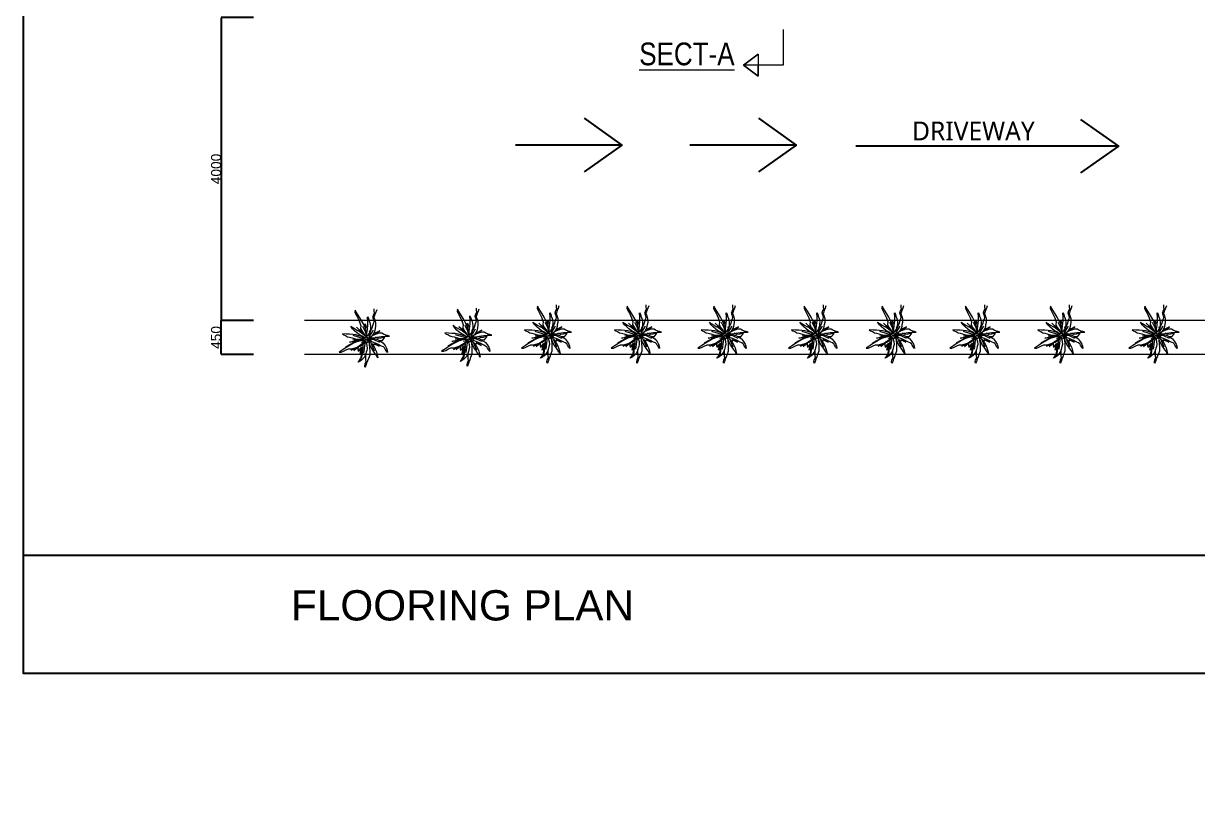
# Model space of a CAD drawing. Header units: millimetres. Extents: x 1926 to 160733, y 10813 to 39285.
# Drawn here: x 32442 to 47957, y 10813 to 21047 of the extents above; entities that cross this region are included whole.
import ezdxf

# ---------------------------------------------------------------- set-up
doc = ezdxf.new("R2010")
doc.units = ezdxf.units.MM
doc.layers.get('Defpoints').update_dxf_attribs({"lineweight": 0})
for name, color, linetype, lineweight in [('FUR', 3, 'Continuous', 0), ('FURNITURE', 7, 'Continuous', 0), ('hatch', 7, 'Continuous', 0), ('SCALE FORMET TEXT', 7, 'Continuous', 0), ('TEXT', 7, 'Continuous', 5), ('TREE', 94, 'Continuous', 0), ('wall', 250, 'Continuous', 0)]:
    doc.layers.add(name, color=color, linetype=linetype, lineweight=lineweight)
doc.styles.get("Standard").update_dxf_attribs({"font": 'arial.ttf'})
doc.styles.add('STYLE2', font='arial.ttf', dxfattribs={"height": 7})
doc.styles.add('style4', font='swissck.ttf')
doc.dimstyles.new('Annotative', dxfattribs={"dimscale": 0, "dimtxt": 2.5, "dimasz": 2.5, "dimexe": 1.25, "dimexo": 0.625, "dimtad": 1, "dimtxsty": 'Standard', "dimcen": 2.5, "dimadec": 0, "dimazin": 0, "dimtfac": 1, "dimtmove": 0, "dimatfit": 3, "dimfxl": 1, "dimarcsym": 0})

# ---------------------------------------------------------------- blocks, each defined once
blk = doc.blocks.new('RETGGER')
at = {"layer": 'TREE', "color": 84}
for p, q in [((97.45, -1887.15), (97.39, -1886)), ((98.72, -1886.53), (98.27, -1887.71)), ((96.8, -1890.33), (96.99, -1889.26)), ((96.86, -1891.11), (96.8, -1890.33)), ((97.4, -1890.14), (96.86, -1891.11)), ((96.99, -1889.26), (97.6, -1888.04)), ((97.81, -1888.9), (97.4, -1890.14)), ((97.6, -1888.04), (97.45, -1887.15)), ((98.27, -1887.71), (97.81, -1888.9)), ((94.49, -1903.06), (94.72, -1904.79)), ((94.72, -1904.79), (94.94, -1906.37)), ((94.91, -1901.99), (97.29, -1902.23)), ((97.29, -1902.23), (100.13, -1903.52)), ((92.99, -1911.67), (93.03, -1910.53)), ((93.03, -1910.53), (93, -1909.59)), ((95.02, -1910.36), (94.33, -1912.2)), ((94.94, -1906.37), (95.02, -1908.24)), ((95.02, -1908.24), (95.02, -1910.36)), ((92.41, -1916), (92.59, -1914.93)), ((92.47, -1916.78), (92.41, -1916)), ((93, -1915.81), (92.47, -1916.78)), ((92.59, -1914.93), (93.21, -1913.71)), ((93.06, -1912.81), (92.99, -1911.67)), ((93.41, -1914.57), (93, -1915.81)), ((93.21, -1913.71), (93.06, -1912.81)), ((93.87, -1913.38), (93.41, -1914.57)), ((94.33, -1912.2), (93.87, -1913.38))]:
    blk.add_line(p, q, dxfattribs=at)
for points in [[(93.24, -1900.5), (93.38, -1899.21), (93.17, -1897.97), (92.59, -1896.06), (91.86, -1894.2), (90.92, -1892.45), (89.82, -1890.65), (88.57, -1888.79), (87.32, -1886.63), (87.22, -1887.76), (87.69, -1888.95), (88.53, -1890.39), (89.63, -1892.75), (90.39, -1894.95), (90.23, -1896.33), (91.15, -1898.14), (92.35, -1899.73), (92.82, -1900.19)], [(95.22, -1901.43), (96.77, -1899.82), (97.59, -1898.43), (97.9, -1897.25), (98.05, -1896.37), (98.36, -1895.11), (98.3, -1893.36), (97.86, -1891.76), (97.39, -1890.77), (96.71, -1889.78), (96.67, -1890.6), (96.93, -1891.21), (97.03, -1891.93), (97.25, -1892.59), (97.08, -1893.38), (96.75, -1894.41), (96.2, -1896.2), (95.67, -1897.29), (95.13, -1898.59), (94.7, -1899.55), (94.79, -1900.68), (94.89, -1901.4)], [(90.58, -1898.19), (88.11, -1895.68), (90.37, -1897.66), (90.24, -1896.88), (91.16, -1898.65)], [(93.06, -1896.28), (92.72, -1893.91), (93.16, -1895.45), (93.25, -1895.19), (93.4, -1895.72)], [(96.8, -1897.2), (95.05, -1900.06)], [(97.68, -1899.23), (100.33, -1897.61), (97.88, -1898.87)], [(92.39, -1901.78), (91.62, -1901.08), (90.71, -1900.64), (89.2, -1900.12), (87.65, -1899.73), (86.08, -1899.52), (84.39, -1899.39), (82.6, -1899.33), (80.61, -1899.13), (81.31, -1899.73), (82.3, -1899.98), (83.35, -1900.67), (84.35, -1900.98), (85.7, -1901.18), (87.91, -1901.94), (89.88, -1902.02), (91.47, -1901.99), (91.99, -1901.91)], [(89.43, -1902.72), (86.99, -1903.54), (82.44, -1905.94), (83.92, -1905.32), (87.43, -1903.5), (89.59, -1902.62)], [(89.18, -1902.77), (84.34, -1903.59), (88.72, -1902.6), (86.12, -1902.3), (89.36, -1902.37)], [(86.07, -1899.92), (92.22, -1901.77)], [(92.16, -1902.17), (89.24, -1902.8)], [(92.22, -1902.12), (90.01, -1902.26), (89.25, -1902.37)], [(92.31, -1903.4), (89.73, -1905.89), (90.65, -1905.17), (90.35, -1905.57), (91.35, -1904.63), (92.14, -1903.59)], [(90.61, -1903.49), (92.94, -1902.76)], [(92.61, -1903.22), (91.93, -1904.66)], [(93.31, -1904.33), (93.65, -1903.41), (93.98, -1903.79), (94.49, -1903.06)], [(95.3, -1901.62), (97.54, -1901.7), (99.08, -1902.13), (100.13, -1902.76), (100.85, -1903.28), (101.95, -1903.98), (103.12, -1905.27), (103.92, -1906.73), (104.27, -1907.76), (104.48, -1908.95), (103.88, -1908.39), (103.64, -1907.77), (103.21, -1907.19), (102.91, -1906.56), (102.24, -1906.1), (101.28, -1905.6), (99.64, -1904.7), (98.5, -1904.28), (97.21, -1903.72), (96.23, -1903.33), (95.51, -1902.46), (95.09, -1901.88)], [(97.12, -1904.24), (99.95, -1905.74), (98.21, -1904.3)], [(101.55, -1902.8), (101.6, -1902.79), (102.14, -1902.12), (102.71, -1901.47), (103.09, -1900.97), (102.38, -1900.99), (102.08, -1901.03), (100.97, -1901.5), (99.54, -1901.61), (98.09, -1901)], [(101.6, -1902.79), (100.89, -1902.93), (100.33, -1902.91)], [(88.59, -1906.34), (86.68, -1907.94), (88.05, -1906.66), (85.27, -1907.84), (88.14, -1906.34), (88.84, -1906)], [(89.58, -1905.32), (88.88, -1906.22), (88.81, -1907.48), (88.96, -1908.36), (89.52, -1907.96), (89.9, -1907.14), (90.35, -1906.57), (90.75, -1906.33), (91.16, -1906.16), (91.61, -1905.85)], [(91.04, -1906.41), (90.32, -1906.89), (90.3, -1906.9), (89.57, -1908.04), (90.16, -1907.34), (91.09, -1906.42)], [(91.42, -1906.33), (90.67, -1911.73), (89.64, -1912.98), (90.21, -1912.08), (90.56, -1911.68), (91.14, -1906.71), (91.42, -1906.33)], [(91.02, -1906.88), (90.67, -1908.59), (90.83, -1906.91), (89.92, -1909.96), (90.57, -1906.91)]]:
    blk.add_lwpolyline(points, dxfattribs=at)
at = {"layer": 'TREE', "color": 1}
for points in [[(93.59, -1900), (93.59, -1898.76), (93.79, -1896.78), (94.04, -1894.35), (94.09, -1892.44), (93.9, -1890.12), (94.39, -1891.13), (94.61, -1891.99), (95.1, -1893.15), (95.27, -1894.11), (95.47, -1895.16), (95.43, -1895.86), (95.41, -1897.01), (95.22, -1897.56), (94.95, -1898.39), (94.72, -1898.88), (94.29, -1899.65), (93.79, -1900.42), (93.86, -1899.73), (93.59, -1900)], [(92.57, -1901.54), (91.03, -1900.45), (89.38, -1899.53), (88.25, -1898.68), (87.08, -1897.63), (86, -1896.48), (85.02, -1895.09), (85.5, -1895.39), (86.04, -1895.88), (87.46, -1896.66), (88.67, -1897.38), (89.81, -1897.95), (90.93, -1898.78), (91.77, -1899.55), (92.38, -1900.23), (92.69, -1900.52), (92.84, -1900.68), (93.16, -1901.43), (92.42, -1900.91), (92.57, -1901.54)], [(91.26, -1895.08), (92.7, -1897.99), (93.72, -1901.7)], [(95.61, -1901.27), (96.86, -1901.2), (98.83, -1900.88), (101.23, -1900.48), (103.13, -1900.32), (105.46, -1900.37), (104.42, -1899.95), (103.55, -1899.78), (102.36, -1899.36), (101.52, -1898.73), (100.59, -1898.72), (99.84, -1898.87), (98.5, -1899.28), (97.95, -1899.5), (97.15, -1899.82), (96.67, -1900.08), (95.92, -1900.55), (95.18, -1901.1), (95.87, -1900.98), (95.61, -1901.27)], [(92.72, -1902.73), (91.42, -1902.59), (90.18, -1902.82), (88.28, -1903.41), (86.43, -1904.16), (84.68, -1905.11), (82.89, -1906.22), (81.04, -1907.49), (78.89, -1908.76), (80.03, -1908.84), (81.21, -1908.36), (82.65, -1907.52), (83.88, -1907.09), (85.54, -1907.07), (88.32, -1906.2), (90.37, -1904.83), (91.95, -1903.62), (92.41, -1903.15)], [(92.94, -1903.1), (93.59, -1905.24), (93.69, -1906.84), (93.43, -1908.04), (93.17, -1908.9), (92.86, -1910.16), (92.02, -1911.69), (90.9, -1912.91), (90.03, -1913.58), (88.98, -1914.16), (89.31, -1913.41), (89.82, -1912.98), (90.24, -1912.39), (90.73, -1911.9), (90.95, -1911.12), (91.11, -1910.05), (91.44, -1908.21), (91.46, -1906.99), (91.57, -1905.59), (91.63, -1904.54), (92.21, -1903.57), (92.63, -1902.98)], [(91.98, -1909.44), (92.76, -1902.96)], [(93.87, -1902.28), (93.27, -1902.54), (94.52, -1902.02), (92.64, -1902.37), (94.1, -1902.03), (93.44, -1900.82), (94.14, -1901.94), (94.72, -1900.93), (94.37, -1901.72), (95.46, -1901.38), (94.4, -1901.86), (95.61, -1902.26), (94.61, -1902.07), (94.06, -1903.07), (94.4, -1902.04)], [(94.16, -1902.03), (95.46, -1903.62), (97.48, -1908.08)], [(96.03, -1904.12), (96.23, -1904.48), (97.32, -1906.02), (97.97, -1907.27), (98.58, -1908.72), (99.06, -1910.23), (99.34, -1911.9), (99.04, -1911.43), (98.76, -1910.75), (97.81, -1909.44), (97.03, -1908.26), (96.25, -1907.25), (95.6, -1906.03), (95.17, -1904.96), (94.91, -1904.09), (94.76, -1903.7), (94.7, -1903.49), (94.71, -1903.3)]]:
    blk.add_lwpolyline(points, dxfattribs=at)
at = {"layer": 'TREE', "color": 84}
for start, end in [(127.67541, 134.63013), (100.02652, 103.35068), (73.6634, 80.37728), (180.90802, 192.15636), (153.01353, 156.27022), (309.13517, 324.13523), (33.93423, 44.7068), (280.81668, 290.07869)]:
    blk.add_arc((94.12, -1901.99), 4.22, start, end, dxfattribs=at)
blk = doc.blocks.new('*D354')
at = {"layer": 'Defpoints', "color": 0, "linetype": 'Continuous', "transparency": 16777216}
for p in [(36488, 21126), (35054, 17126), (36488, 17126)]:
    blk.add_point(p, dxfattribs=at)
at = {"layer": 'FURNITURE', "color": 0, "lineweight": -2, "transparency": 16777216}
for p, q in [((35481, 21126), (35053, 21126)), ((35054, 21124), (35054, 17129)), ((35481, 17126), (35053, 17126))]:
    blk.add_line(p, q, dxfattribs=at)
at = {"layer": 'FURNITURE', "color": 0, "linetype": 'Continuous', "transparency": 16777216}
for points in [[(35054, 21124), (35055, 21124), (35054, 21126)], [(35054, 17129), (35055, 17129), (35054, 17126)]]:
    blk.add_solid(points, dxfattribs=at)
at = {"layer": 'FURNITURE', "color": 0, "linetype": 'Continuous', "transparency": 16777216, "insert": (34987, 19126), "char_height": 130, "attachment_point": 5, "rotation": 90}
blk.add_mtext('4000', dxfattribs=at)
blk = doc.blocks.new('*D356')
at = {"layer": 'Defpoints', "color": 0, "linetype": 'Continuous', "transparency": 16777216}
for p in [(35054, 17126), (35881, 17126), (35881, 16676)]:
    blk.add_point(p, dxfattribs=at)
at = {"layer": 'FURNITURE', "color": 0, "lineweight": -2, "transparency": 16777216}
for p, q in [((35481, 17126), (35053, 17126)), ((35054, 16679), (35054, 17124)), ((35481, 16676), (35053, 16676))]:
    blk.add_line(p, q, dxfattribs=at)
at = {"layer": 'FURNITURE', "color": 0, "linetype": 'Continuous', "transparency": 16777216}
for points in [[(35054, 17124), (35055, 17124), (35054, 17126)], [(35054, 16679), (35055, 16679), (35054, 16676)]]:
    blk.add_solid(points, dxfattribs=at)
at = {"layer": 'FURNITURE', "color": 0, "linetype": 'Continuous', "transparency": 16777216, "insert": (34987, 16901), "char_height": 130, "attachment_point": 5, "rotation": 90}
blk.add_mtext('450', dxfattribs=at)

msp = doc.modelspace()

# ---------------------------------------------------------------- hatches: boundary and pattern name
at = {"layer": 'hatch', "linetype": 'Continuous', "ltscale": 3, "true_color": 0xc7c8ca}
h = msp.add_hatch(dxfattribs=at)
h.set_pattern_fill('ANSI32', color=9, scale=10)
h.set_pattern_definition([(45, (-1123529.32, 18299.64), (-67.351921, 67.351921), []), (45, (-1123484.42, 18299.64), (-67.351921, 67.351921), [])])
h.paths.add_polyline_path([(46270.33, 31926.232), (46040.33, 31926.232), (46040.33, 30126.232), (46270.33, 30126.232)])
h.paths.add_polyline_path([(41390.33, 31926.232), (41240.33, 31926.232), (41240.33, 30876.232), (41390.33, 30876.232)])
h.paths.add_polyline_path([(40040.33, 31926.232), (39810.33, 31926.232), (39810.33, 30126.232), (40040.33, 30126.232)])
h.paths.add_polyline_path([(41390.33, 30126.232), (40110.33, 30126.232), (40110.33, 29976.232), (41390.33, 29976.232)])
h.paths.add_polyline_path([(40040.33, 29526.232), (39810.33, 29526.232), (39810.33, 27426.232), (40040.33, 27426.232)])
h.paths.add_polyline_path([(40040.33, 27126.232), (39810.33, 27126.232), (39810.33, 25026.232), (40040.33, 25026.232)])
h.paths.add_polyline_path([(46270.33, 27126.232), (46040.33, 27126.232), (46040.33, 25026.232), (46270.33, 25026.232)])
h.paths.add_polyline_path([(40040.33, 24426.232), (39810.33, 24426.232), (39810.33, 22926.232), (40040.33, 22926.232)])
h.paths.add_polyline_path([(46270.33, 24426.232), (46040.33, 24426.232), (46040.33, 22926.232), (46270.33, 22926.232)])
h.paths.add_polyline_path([(46270.33, 29526.232), (46040.33, 29526.232), (46040.33, 27426.232), (46270.33, 27426.232)])
h.paths.add_polyline_path([(40325.945, 30828.781), (41133.912, 30828.781), (41133.912, 31299.653), (40325.945, 31299.653)], flags=9)
h.paths.add_polyline_path([(36994.631, 12656.425), (44967.278, 12656.425), (44967.278, 13377.673), (36994.631, 13377.673)], flags=9)
h.paths.add_polyline_path([(46314.933, 29717.371), (46727.587, 29717.371), (46727.587, 30026.478), (46314.933, 30026.478)], flags=9)
h.paths.add_polyline_path([(46314.933, 27132.34), (46727.587, 27132.34), (46727.587, 27441.446), (46314.933, 27441.446)], flags=9)
h.paths.add_polyline_path([(46314.933, 24617.371), (46727.587, 24617.371), (46727.587, 24926.478), (46314.933, 24926.478)], flags=9)
h.paths.add_polyline_path([(39385.462, 29717.371), (39798.115, 29717.371), (39798.115, 30026.478), (39385.462, 30026.478)], flags=9)
h.paths.add_polyline_path([(39385.462, 27132.34), (39798.115, 27132.34), (39798.115, 27441.446), (39385.462, 27441.446)], flags=9)
h.paths.add_polyline_path([(38381.383, 10813.117), (47626.025, 10813.117), (47626.025, 11901.803), (38381.383, 11901.803)], flags=9)
h.paths.add_polyline_path([(52252.558, 11504.023), (52731.219, 11504.023), (52731.219, 12223.898), (52252.558, 12223.898)], flags=9)
h.paths.add_polyline_path([(36895.994, 13420.952), (45033.931, 13420.952), (45033.931, 14509.638), (36895.994, 14509.638)], flags=9)
h.paths.add_polyline_path([(34858.628, 12843.246), (35729.964, 12843.246), (35729.964, 14282.683), (34858.628, 14282.683)], flags=9)
h.paths.add_polyline_path([(35723.17, 13005.642), (36808.252, 13005.642), (36808.252, 14094.328), (35723.17, 14094.328)], flags=9)
h.paths.add_polyline_path([(44096.673, 20336.578), (45517.396, 20336.578), (45517.396, 20783.641), (44096.673, 20783.641)], flags=9)
h.paths.add_polyline_path([(40838.17, 17879.395), (42258.893, 17879.395), (42258.893, 18326.458), (40838.17, 18326.458)], flags=9)
h.paths.add_polyline_path([(42375.773, 27956.008), (44437.299, 27956.008), (44437.299, 28897.837), (42375.773, 28897.837)], flags=9)
h.paths.add_polyline_path([(50656.746, 21173.094), (52062.62, 21173.094), (52062.62, 21620.156), (50656.746, 21620.156)], flags=9)
h.paths.add_polyline_path([(50452.289, 18289.92), (52367.266, 18289.92), (52367.266, 18736.982), (50452.289, 18736.982)], flags=9)
h.paths.add_polyline_path([(39385.462, 24617.371), (39798.115, 24617.371), (39798.115, 24926.478), (39385.462, 24926.478)], flags=9)
h.paths.add_polyline_path([(47538.342, 26478.202), (49242.725, 26478.202), (49242.725, 27424.414), (47538.342, 27424.414)], flags=9)
h.paths.add_polyline_path([(37194.673, 26478.202), (38707.985, 26478.202), (38707.985, 27424.414), (37194.673, 27424.414)], flags=9)
h.paths.add_polyline_path([(43310.409, 22544.45), (43720.539, 22544.45), (43720.539, 22963.281), (43310.409, 22963.281)], flags=9)
h.paths.add_polyline_path([(40940.33, 32156.232), (40940.33, 31926.232), (46270.33, 31926.232), (49962.442, 31926.232), (49962.442, 32156.232)])
h.paths.add_polyline_path([(38910.33, 31926.232), (38910.33, 32156.232), (36118.218, 32156.232), (36118.218, 31926.232)])
h.paths.add_polyline_path([(39510.33, 32156.232), (39510.33, 31926.232), (40340.33, 31926.232), (40340.33, 32156.232)])

# ---------------------------------------------------------------- linework, layer by layer
msp.add_line((58165.171, 14023.262), (32441.779, 14023.262))
msp.add_lwpolyline([(32441.779, 35315.561), (58165.171, 35315.561), (58165.171, 12463.975), (32441.779, 12463.975)], close=True)
at = {"layer": 'wall'}
for p, q in [((42150.083, 20642.169), (42150.083, 20497.001)), ((42150.083, 20351.832), (42150.083, 20497.001)), ((49927.837, 17126.232), (36157.065, 17126.232)), ((49927.837, 16676.232), (36157.065, 16676.232))]:
    msp.add_line(p, q, dxfattribs=at)
for points in [[(42482.489, 20968.151), (42482.489, 20497.001), (41956.832, 20497.001)], [(42150.083, 20642.169), (41956.832, 20497.001), (42150.083, 20351.832)]]:
    msp.add_lwpolyline(points, dxfattribs=at)
msp.add_lwpolyline([(42150.083, 20351.832), (41956.832, 20497.001), (42150.083, 20642.169), (42150.083, 20497.001)], close=True, dxfattribs=at)

# ---------------------------------------------------------------- block references
at = {"layer": 'FUR', "xscale": 25, "yscale": 25, "zscale": 25}
for p in [(34641.281, 64427.941), (35992.811, 64439.777), (37049.346, 64480.787), (38236.166, 64480.787), (39380.516, 64480.787), (40577.464, 64480.787), (41604.196, 64480.787), (42709.62, 64480.787), (43829.122, 64480.787), (45076.659, 64480.787)]:
    msp.add_blockref('RETGGER', p, dxfattribs=at)

# ---------------------------------------------------------------- texts
msp.add_text('FLOORING PLAN    ', height=400).set_placement((35977.137, 13164.016))
at = {"layer": 'SCALE FORMET TEXT', "color": 18, "true_color": 0x000000, "insert": (44184.077, 19752.638), "char_height": 250, "width": 3654.03025, "attachment_point": 1, "style": 'style4'}
msp.add_mtext('{\\fMicrosoft YaHei UI Light|b0|i0|c0|p34;DRIVEWAY}', dxfattribs=at)
at = {"layer": 'TEXT', "color": 0, "insert": (40578.935, 20491.418), "char_height": 300, "width": 12204.95094, "attachment_point": 7, "style": 'STYLE2'}
msp.add_mtext('{\\fArial Narrow|b0|i0|c0|p34;\\LSECT-A\\l }', dxfattribs=at)

# ---------------------------------------------------------------- dimensions: what is measured, and where the dimension line sits
at = {"layer": 'FURNITURE', "linetype": 'Continuous'}
for p1, p2, picture, middle in [((36488.389, 21126.232), (36488.389, 17126.232), '*D354', (34987.455, 19126.232)), ((35881.338, 16676.232), (35881.338, 17126.232), '*D356', (34987.455, 16901.232))]:
    dim = msp.add_linear_dim(base=(35054.454, 17126.232), p1=p1, p2=p2, angle=90, dimstyle='Annotative', override={"dimtxt": 130, "dimfxl": 426.875, "dimfxlon": 1, "dimarcsym": 1}, dxfattribs=at)
    dim.commit()
    dim.dimension.update_dxf_attribs({"geometry": picture, "text_midpoint": middle})

# ---------------------------------------------------------------- leaders
at = {"layer": 'wall'}
for points, override in [([(40349.593, 19442.038), (38943.299, 19442.038)], {"dimasz": 500, "dimtad": 0, "dimldrblk": 'Open90', "dimfxl": 426.875, "dimfxlon": 1, "dimarcsym": 1}), ([(42653.948, 19442.038), (41247.654, 19442.038)], {"dimasz": 500, "dimtad": 0, "dimldrblk": 'Open90', "dimfxl": 426.875, "dimfxlon": 1, "dimarcsym": 1}), ([(46911.646, 19427.629), (43439.654, 19427.629)], {"dimscale": 0, "dimasz": 500, "dimgap": 0.625, "dimtad": 0, "dimldrblk": 'Open90', "dimfxl": 426.875, "dimfxlon": 1, "dimarcsym": 1})]:
    msp.add_leader(points, dimstyle='Annotative', override=override, dxfattribs=at)

doc.saveas('drawing.dxf')
